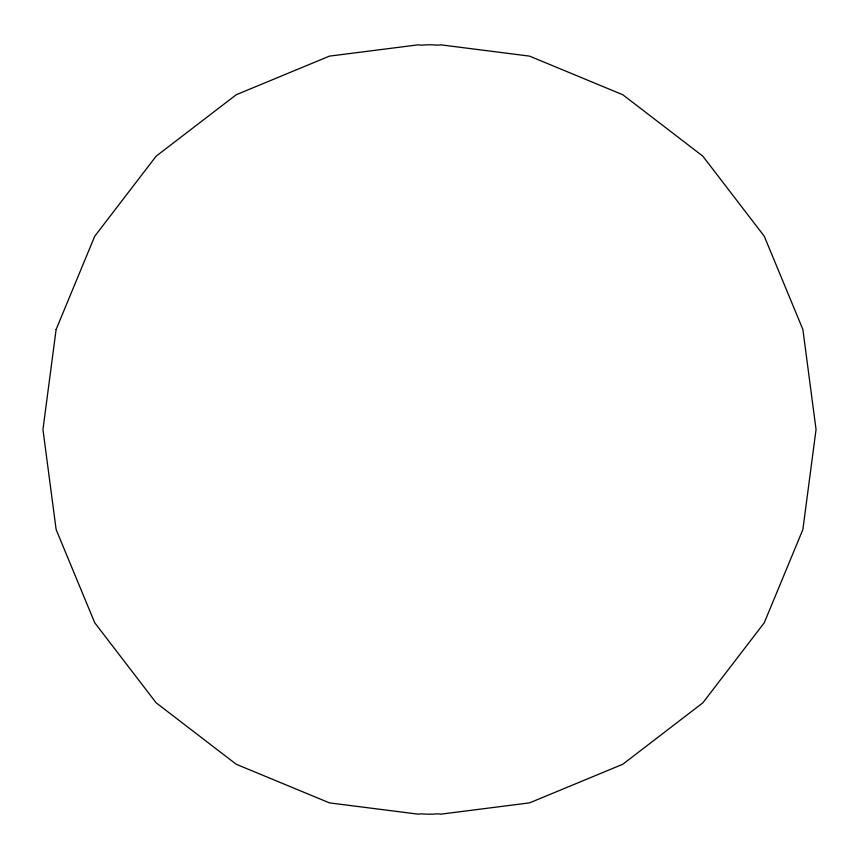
<?xml version="1.0" encoding="UTF-8"?>
<svg xmlns="http://www.w3.org/2000/svg" width="859" height="859" viewBox="0 0 859 859"><rect width="100%" height="100%" fill="white"/><g stroke="black" fill="none" stroke-linecap="round" stroke-linejoin="round"><path stroke-width="1.29" d="M56.125 329.459L42.95 429.5L56.125 529.541L94.737 622.775L156.166 702.834L236.225 764.263L329.459 802.875L418.301 814.182A11.435 1.482 7.5 0 1 426.493 814.182L432.507 814.182A11.435 1.482 -7.5 0 1 440.699 814.182L529.541 802.875L622.775 764.263L702.834 702.834L764.263 622.775L802.875 529.541L816.05 429.5L802.875 329.459L764.263 236.225L702.834 156.166L622.775 94.737L529.541 56.125L440.699 44.818A11.435 1.482 7.5 0 1 432.507 44.818L426.493 44.818A11.435 1.482 -7.5 0 1 418.301 44.818L329.459 56.125L236.225 94.737L156.166 156.166L94.737 236.225L56.125 329.459"/></g></svg>
